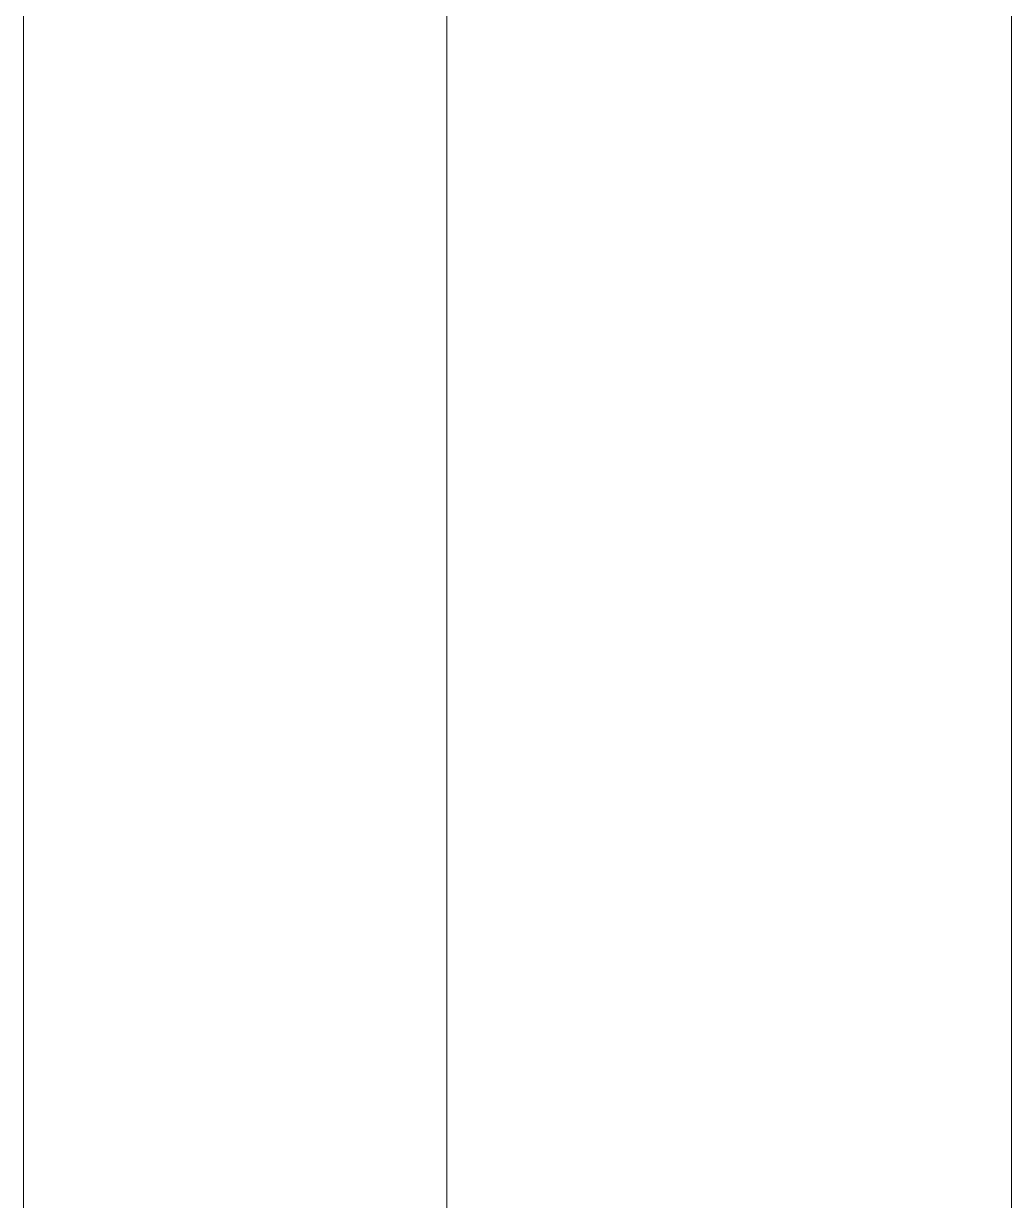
# Model space of a CAD drawing. Header units: millimetres. Extents: x -177800 to -26107, y -132450 to -18386.
# Drawn here: x -164789.872 to -164786.372, y -126384.032 to -126379.861 of the extents above; entities that cross this region are included whole.
import ezdxf

# ---------------------------------------------------------------- set-up
doc = ezdxf.new("R2010")
doc.units = ezdxf.units.MM
doc.layers.add('0-1', color=7, linetype='Continuous', lineweight=5)
doc.layers.add('A-_GENM----_M', color=6, linetype='Continuous', lineweight=9, true_color=0xff00ff)

# ---------------------------------------------------------------- blocks, each defined once
blk = doc.blocks.new('IDA - Toilet Partition - Corner - 950Lx700Width-4428232-BLK 2 UPPER ROOF PLAN')
at = {"layer": 'A-_GENM----_M'}
for p, q in [((810, -1800), (897, -1800)), ((897, -1802), (882, -1802)), ((869.75, -1803.5), (900, -1803.5))]:
    blk.add_line(p, q, dxfattribs=at)
blk.add_open_spline([(900, -1800), (898.3385, -1800), (895.1255, -1800), (890.4204, -1800), (886.4755, -1800), (884.4458, -1800), (883.6194, -1800)], degree=3, dxfattribs=at)
blk = doc.blocks.new('1599_DB_A_BLK3_1STGD_R21_rvt-1-BLK 2 UPPER ROOF PLAN')
at = {"layer": 'A-_GENM----_M', "rotation": 269.9999999999992}
blk.add_blockref('IDA - Toilet Partition - Corner - 950Lx700Width-4428232-BLK 2 UPPER ROOF PLAN', (-162986.3719, -125492.3735), dxfattribs=at)

msp = doc.modelspace()

# ---------------------------------------------------------------- block references
at = {"layer": '0-1'}
msp.add_blockref('1599_DB_A_BLK3_1STGD_R21_rvt-1-BLK 2 UPPER ROOF PLAN', (0, 0), dxfattribs=at)

doc.saveas('drawing.dxf')
